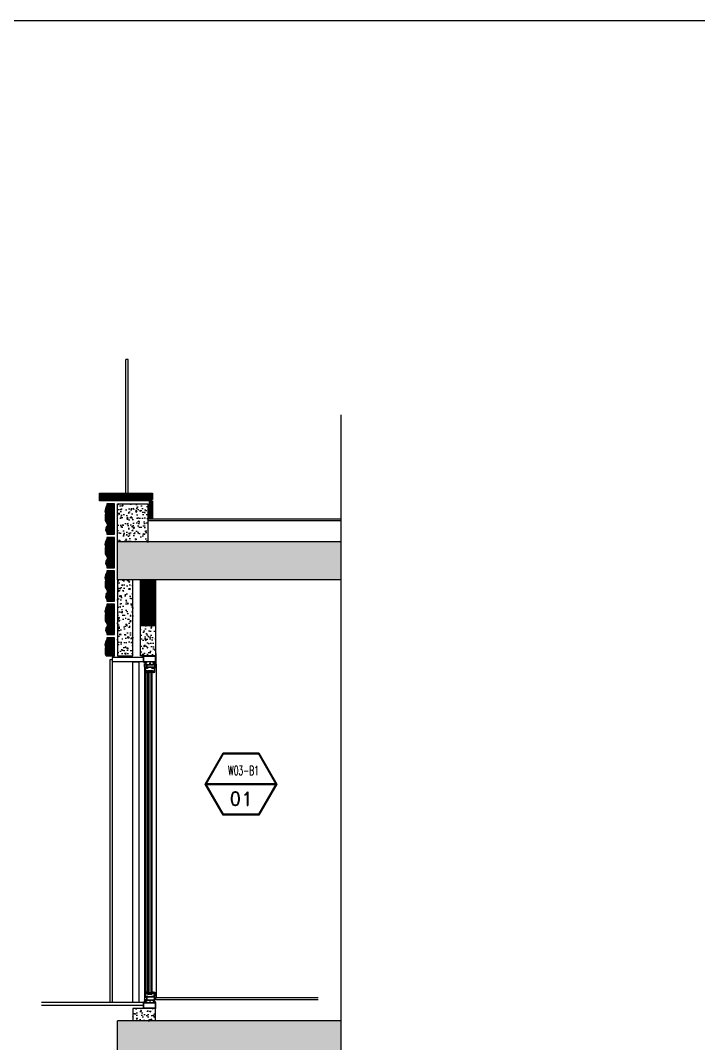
# Model space of a CAD drawing. Header units: centimetres. Extents: x 96271 to 179142, y 9855 to 112216.
# Drawn here: x 174357 to 174804, y 20757 to 21430 of the extents above; entities that cross this region are included whole.
import ezdxf
from ezdxf.enums import TextEntityAlignment as Align

# ---------------------------------------------------------------- set-up
doc = ezdxf.new("R2010")
doc.units = ezdxf.units.CM
doc.header["$LTSCALE"] = 100
doc.header["$MEASUREMENT"] = 0
doc.layers.get('0').update_dxf_attribs({"linetype": 'CONTINUOUS'})
for name, color, linetype in [('A- Wipeout', 255, 'CONTINUOUS'), ('A-AbasJour', 73, 'CONTINUOUS'), ('A-Cladding-Stone', 53, 'CONTINUOUS'), ('A-CMU', 5, 'CONTINUOUS'), ('A-Elev-Otln1', 44, 'CONTINUOUS'), ('A-Glass-Full', 140, 'CONTINUOUS'), ('A-Patt', 8, 'CONTINUOUS'), ('A-Patt-CMU', 8, 'CONTINUOUS'), ('A-Patt-Strcr', 8, 'CONTINUOUS'), ('A-Sect-Mcut-Tiling', 51, 'CONTINUOUS'), ('A-Subframe Alu', 85, 'CONTINUOUS'), ('A-Wall-Strctr', 6, 'CONTINUOUS'), ('A-WINDOW-ANOT', 131, 'CONTINUOUS'), ('windows', 4, 'CONTINUOUS')]:
    doc.layers.add(name, color=color, linetype=linetype)
doc.styles.add('ROMAND', font='romand.shx', dxfattribs={"height": 10})
pattern_1 = [(140, (152564.968, 79189.2825), (0.62752135, 7.1726018), [0.75, -8.25]), (85, (152564.968, 79189.2825), (-7.5219213, -1.3875133), [0.6, -6.6]), (190.451444, (152565.0205, 79189.88), (-6.8943999, 5.7850885), [0.6374019, -7.0114211]), (136.1842, (152562.968, 79189.2825), (1.6551928, 10.6724133), [1.125, -12.375]), (186.635635, (152563.106, 79190.172), (-9.741186, 9.3466195), [0.9561034, -10.5171376]), (81.184164, (152562.968, 79189.282), (-9.741186, 9.3466195), [0.9, -9.9]), (111, (152563.468, 79190.2825), (4.0261889, 5.9690705), [0.75, -8.25]), (56, (152563.468, 79190.2825), (-7.25150045, 2.4331533), [0.6, -6.6]), (161.451445, (152563.804, 79190.78), (-3.2253115, 8.4022238), [0.6374019, -7.0114211]), (127.5, (152564.9682, 79189.2825), (-3.32893854, 0.12159855), [0, -6.52, 0, -6.7, 0, -6.625]), (97.5, (152564.9682, 79189.2825), (-3.94411712, 2.63069537), [0, -3.82, 0, -6.37, 0, -2.525]), (57.5, (152564.9682, 79187.0525), (0.22554872, 5.33822436), [0, -2.5, 0, -7.8, 0, -10.35]), (47.5, (152564.968, 79186.0525), (-1.00104982, 5.8318617), [0, -3.25, 0, -5.18, 0, -7.35])]
pattern_2 = [(140, (152579.968, 79189.2825), (0.62752135, 7.1726018), [0.75, -8.25]), (85, (152579.968, 79189.2825), (-7.5219213, -1.3875133), [0.6, -6.6]), (190.451444, (152580.0205, 79189.88), (-6.8943999, 5.7850885), [0.6374019, -7.0114211]), (136.1842, (152577.968, 79189.2825), (1.6551928, 10.6724133), [1.125, -12.375]), (186.635635, (152578.106, 79190.172), (-9.741186, 9.3466195), [0.9561034, -10.5171376]), (81.184164, (152577.968, 79189.282), (-9.741186, 9.3466195), [0.9, -9.9]), (111, (152578.468, 79190.2825), (4.0261889, 5.9690705), [0.75, -8.25]), (56, (152578.468, 79190.2825), (-7.25150045, 2.4331533), [0.6, -6.6]), (161.451445, (152578.804, 79190.78), (-3.2253115, 8.4022238), [0.6374019, -7.0114211]), (127.5, (152579.9682, 79189.2825), (-3.32893854, 0.12159855), [0, -6.52, 0, -6.7, 0, -6.625]), (97.5, (152579.9682, 79189.2825), (-3.94411712, 2.63069537), [0, -3.82, 0, -6.37, 0, -2.525]), (57.5, (152579.9682, 79187.0525), (0.22554872, 5.33822436), [0, -2.5, 0, -7.8, 0, -10.35]), (47.5, (152579.968, 79186.0525), (-1.00104982, 5.8318617), [0, -3.25, 0, -5.18, 0, -7.35])]

# ---------------------------------------------------------------- blocks, each defined once
blk = doc.blocks.new('WINDOW-TAGS')
at = {"color": 4}
for p, q in [((231, 535), (1283, 535)), ((231, 528), (1283, 528)), ((231, 521), (1283, 521))]:
    blk.add_line(p, q, dxfattribs=at)
for points in [[(1299, 528), (1028, 997), (486, 997), (215, 528), (486, 58), (1028, 58)], [(1291, 528), (1024, 990), (490, 990), (223, 528), (490, 65), (1024, 65)], [(1283, 528), (1020, 983), (494, 983), (231, 528), (494, 72), (1020, 72)]]:
    blk.add_lwpolyline(points, close=True, dxfattribs=at)
at = {"color": 4, "style": 'ROMAND'}
for tag, p in [('LEVEL', (761, 644)), ('WINDOW-NO', (871, 199))]:
    blk.add_attdef(tag, text='', height=210, dxfattribs=at).set_placement(p, align=Align.CENTER)

msp = doc.modelspace()

# ---------------------------------------------------------------- hatches: boundary and pattern name
at = {"layer": 'A-Patt'}
h = msp.add_hatch(dxfattribs=at)
h.set_pattern_fill('ANSI31', color=256, scale=3)
h.set_pattern_definition([(45, (152929.9682, 79189.2825), (-0.265165043, 0.265165043), [])])
h.paths.add_polyline_path([(174444.325, 21118.623), (174409.325, 21118.623), (174409.325, 21113.623), (174443.325, 21113.623), (174443.325, 21114.623), (174444.325, 21114.623)])
h.paths.add_polyline_path([(174419.325, 21111.623), (174414.325, 21111.623), (174414.325, 21110.678), (174413.621, 21109.386), (174412.956, 21106.905), (174413.429, 21105.139), (174413.236, 21104.418), (174413.236, 21100.782), (174414.746, 21098.165), (174414.325, 21096.593), (174413.732, 21096.593), (174413.463, 21094.321), (174414.325, 21092.827), (174414.325, 21091.623), (174419.325, 21091.623)])
h.paths.add_polyline_path([(174419.325, 21089.623), (174414.325, 21089.623), (174414.325, 21088.678), (174413.621, 21087.386), (174412.956, 21084.905), (174413.429, 21083.139), (174413.236, 21082.418), (174413.236, 21078.782), (174414.746, 21076.165), (174414.325, 21074.593), (174413.732, 21074.593), (174413.463, 21072.321), (174414.325, 21070.827), (174414.325, 21069.623), (174419.325, 21069.623)])
h.paths.add_polyline_path([(174419.325, 21067.623), (174414.325, 21067.623), (174414.325, 21066.678), (174413.621, 21065.386), (174412.956, 21062.905), (174413.429, 21061.139), (174413.236, 21060.418), (174413.236, 21056.782), (174414.746, 21054.165), (174414.325, 21052.593), (174413.732, 21052.593), (174413.463, 21050.321), (174414.325, 21048.827), (174414.325, 21047.623), (174419.325, 21047.623)])
h.paths.add_polyline_path([(174444.325, 21113.623), (174442.325, 21113.623), (174442.325, 21101.623), (174444.325, 21101.623)])
h = msp.add_hatch(dxfattribs=at)
h.set_pattern_fill('ANSI31', color=256, scale=3)
h.set_pattern_definition([(45, (152229.9682, 79189.2825), (-0.265165043, 0.265165043), [])])
h.paths.add_polyline_path([(174419.325, 21045.623), (174414.325, 21045.623), (174414.325, 21044.678), (174413.621, 21043.386), (174412.956, 21040.905), (174413.429, 21039.139), (174413.236, 21038.418), (174413.236, 21034.782), (174414.746, 21032.165), (174414.325, 21030.593), (174413.732, 21030.593), (174413.463, 21028.321), (174414.325, 21026.827), (174414.325, 21025.623), (174419.325, 21025.623)])
h.paths.add_polyline_path([(174419.325, 21023.623), (174414.325, 21023.623), (174414.325, 21022.678), (174413.621, 21021.386), (174412.956, 21018.905), (174413.429, 21017.139), (174413.236, 21016.418), (174413.236, 21012.782), (174413.905, 21011.623), (174419.325, 21011.623)])
at = {"layer": 'A-Patt-CMU'}
h = msp.add_hatch(dxfattribs=at)
h.set_pattern_fill('ANSI31', color=256, angle=270)
h.set_pattern_definition([(315, (152229.96821, 79189.28249), (0.08838834765, 0.08838834765), [])])
h.paths.add_polyline_path([(174446.325, 21051.623), (174436.325, 21051.623), (174436.325, 21031.623), (174446.325, 21031.623)])
h.paths.add_polyline_path([(174446.325, 21061.623), (174436.325, 21061.623), (174436.325, 21051.623), (174446.325, 21051.623)])
at = {"layer": 'A-Patt-Strcr'}
h = msp.add_hatch(dxfattribs=at)
h.set_pattern_fill('AR-CONC', color=256, angle=90)
h.set_pattern_definition(pattern_2)
h.paths.add_polyline_path([(174441.325, 21111.623), (174421.325, 21111.623), (174421.325, 21086.623), (174441.325, 21086.623)])
h = msp.add_hatch(dxfattribs=at)
h.set_pattern_fill('AR-CONC', color=256, angle=90)
h.set_pattern_definition(pattern_2)
h.paths.add_polyline_path([(174568.364, 20771.623), (174421.325, 20771.623), (174421.325, 20746.623), (174568.364, 20746.623)])
h.paths.add_polyline_path([(174568.364, 20396.623), (174421.325, 20396.623), (174421.325, 20371.623), (174568.364, 20371.623)])
h.paths.add_polyline_path([(174568.364, 21086.623), (174421.325, 21086.623), (174421.325, 21061.623), (174568.364, 21061.623)])
h.paths.add_polyline_path([(174446.325, 20746.623), (174421.325, 20746.623), (174421.325, 20396.623), (174446.325, 20396.623)])
h = msp.add_hatch(dxfattribs=at)
h.set_pattern_fill('AR-CONC', color=256, angle=90)
h.set_pattern_definition(pattern_1)
h.paths.add_polyline_path([(174431.325, 21061.623), (174421.325, 21061.623), (174421.325, 21011.623), (174431.325, 21011.623)])
h = msp.add_hatch(dxfattribs=at)
h.set_pattern_fill('AR-CONC', color=256, angle=90)
h.set_pattern_definition([(140, (152229.968, 79189.2825), (0.62752135, 7.1726018), [0.75, -8.25]), (85, (152229.968, 79189.2825), (-7.5219213, -1.3875133), [0.6, -6.6]), (190.451444, (152230.0205, 79189.88), (-6.8943999, 5.7850885), [0.6374019, -7.0114211]), (136.1842, (152227.968, 79189.2825), (1.6551928, 10.6724133), [1.125, -12.375]), (186.635635, (152228.106, 79190.172), (-9.741186, 9.3466195), [0.9561034, -10.5171376]), (81.184164, (152227.968, 79189.282), (-9.741186, 9.3466195), [0.9, -9.9]), (111, (152228.468, 79190.2825), (4.0261889, 5.9690705), [0.75, -8.25]), (56, (152228.468, 79190.2825), (-7.25150045, 2.4331533), [0.6, -6.6]), (161.451445, (152228.804, 79190.78), (-3.2253115, 8.4022238), [0.6374019, -7.0114211]), (127.5, (152229.9682, 79189.2825), (-3.32893854, 0.12159855), [0, -6.52, 0, -6.7, 0, -6.625]), (97.5, (152229.9682, 79189.2825), (-3.94411712, 2.63069537), [0, -3.82, 0, -6.37, 0, -2.525]), (57.5, (152229.9682, 79187.0525), (0.22554872, 5.33822436), [0, -2.5, 0, -7.8, 0, -10.35]), (47.5, (152229.968, 79186.0525), (-1.00104982, 5.8318617), [0, -3.25, 0, -5.18, 0, -7.35])])
h.paths.add_polyline_path([(174446.325, 21031.623), (174436.325, 21031.623), (174436.325, 21011.623), (174446.325, 21011.623)])
h = msp.add_hatch(dxfattribs=at)
h.set_pattern_fill('AR-CONC', color=256, angle=90)
h.set_pattern_definition(pattern_1)
h.paths.add_polyline_path([(174446.325, 20779.623), (174431.325, 20779.623), (174431.325, 20771.623), (174446.325, 20771.623)])

# ---------------------------------------------------------------- linework, layer by layer
at = {"color": 254, "ltscale": 0.1}
for p, q in [((174438.457, 21007.623), (174440.425, 21007.623)), ((174439.145, 21007.048), (174438.569, 21007.623)), ((174438.982, 21006.989), (174438.709, 21007.262)), ((174439.492, 21006.921), (174438.79, 21007.623)), ((174439.655, 21006.979), (174439.011, 21007.623)), ((174439.808, 21007.048), (174439.232, 21007.623)), ((174440.029, 21007.048), (174439.453, 21007.623)), ((174440.25, 21007.048), (174439.674, 21007.623)), ((174440.425, 21007.093), (174439.895, 21007.623)), ((174440.425, 21007.314), (174440.116, 21007.623)), ((174440.425, 21006.964), (174440.425, 21007.623)), ((174446.325, 21007.623), (174444.768, 21007.623)), ((174444.768, 21007.062), (174445.329, 21007.623)), ((174444.768, 21007.283), (174445.108, 21007.623)), ((174444.768, 21007.504), (174444.887, 21007.623)), ((174444.768, 21006.992), (174444.768, 21007.623)), ((174444.975, 21007.048), (174445.55, 21007.623)), ((174445.128, 21006.979), (174445.771, 21007.623)), ((174445.29, 21006.921), (174445.992, 21007.623)), ((174445.638, 21007.048), (174446.213, 21007.623)), ((174445.8, 21006.989), (174446.074, 21007.262)), ((174438.457, 20783.623), (174440.425, 20783.623)), ((174439.145, 20784.198), (174438.569, 20783.623)), ((174438.982, 20784.257), (174438.709, 20783.984)), ((174439.492, 20784.325), (174438.79, 20783.623)), ((174439.655, 20784.267), (174439.011, 20783.623)), ((174439.808, 20784.198), (174439.232, 20783.623)), ((174440.029, 20784.198), (174439.453, 20783.623)), ((174440.25, 20784.198), (174439.674, 20783.623)), ((174440.425, 20784.153), (174439.895, 20783.623)), ((174440.425, 20783.932), (174440.116, 20783.623)), ((174440.425, 20784.281), (174440.425, 20783.623)), ((174444.768, 20784.254), (174444.768, 20783.623)), ((174444.768, 20784.184), (174445.329, 20783.623)), ((174444.768, 20783.963), (174445.108, 20783.623)), ((174444.768, 20783.742), (174444.887, 20783.623)), ((174446.325, 20783.623), (174444.768, 20783.623)), ((174444.975, 20784.198), (174445.55, 20783.623)), ((174445.128, 20784.267), (174445.771, 20783.623)), ((174445.29, 20784.325), (174445.992, 20783.623)), ((174445.638, 20784.198), (174446.213, 20783.623)), ((174445.8, 20784.257), (174446.074, 20783.984))]:
    msp.add_line(p, q, dxfattribs=at)
at = {"color": 254, "linetype": 'Continuous'}
for p, q in [((174438.982, 21006.798), (174438.982, 21006.992)), ((174438.982, 21006.123), (174438.982, 20783.623)), ((174438.982, 21004.435), (174438.982, 21006.099)), ((174439.038, 21007.048), (174439.26, 21007.048)), ((174439.071, 21006.742), (174439.038, 21006.742)), ((174439.038, 21006.154), (174439.071, 21006.154)), ((174439.271, 21006.87), (174439.093, 21006.87)), ((174439.093, 21006.87), (174439.093, 21006.765)), ((174439.093, 21006.132), (174439.093, 21005.971)), ((174439.093, 21005.971), (174439.271, 21005.971)), ((174439.149, 21004.526), (174439.149, 21005.749)), ((174439.204, 21005.804), (174439.382, 21005.804)), ((174439.271, 21006.811), (174439.271, 21006.87)), ((174439.271, 21005.971), (174439.271, 21006.086)), ((174439.521, 21006.747), (174439.289, 21006.789)), ((174439.289, 21006.108), (174439.521, 21006.15)), ((174439.417, 21006.935), (174439.583, 21006.904)), ((174439.437, 21005.86), (174439.437, 21005.919)), ((174439.483, 21005.974), (174439.619, 21005.999)), ((174439.648, 21006.303), (174439.648, 21006.594)), ((174439.758, 21007.048), (174440.37, 21007.048)), ((174440.37, 21006.881), (174439.826, 21006.881)), ((174439.826, 21006.881), (174439.826, 21006.06)), ((174439.881, 21006.004), (174442.526, 21006.004)), ((174439.886, 21005.827), (174440.436, 21005.827)), ((174440.425, 21006.992), (174440.425, 21006.937)), ((174440.492, 21005.771), (174440.492, 21004.217)), ((174440.67, 21004.217), (174440.67, 21005.804)), ((174440.67, 21005.804), (174440.925, 21005.804)), ((174440.947, 21005.827), (174444.897, 21005.827)), ((174442.581, 21006.06), (174442.581, 21006.992)), ((174442.637, 21007.048), (174442.892, 21007.048)), ((174442.925, 21006.881), (174442.759, 21006.881)), ((174442.759, 21006.881), (174442.759, 21006.06)), ((174442.814, 21006.004), (174443.293, 21006.004)), ((174442.948, 21006.992), (174442.948, 21006.903)), ((174443.293, 21006.004), (174443.326, 21005.971)), ((174443.326, 21005.971), (174443.359, 21006.004)), ((174443.359, 21006.004), (174443.48, 21006.004)), ((174443.48, 21006.004), (174443.514, 21005.971)), ((174443.514, 21005.971), (174443.547, 21006.004)), ((174443.547, 21006.004), (174444.901, 21006.004)), ((174444.768, 21006.903), (174444.768, 21006.992)), ((174444.957, 21006.881), (174444.79, 21006.881)), ((174444.824, 21007.048), (174445.025, 21007.048)), ((174444.957, 21006.06), (174444.957, 21006.881)), ((174445.134, 21006.594), (174445.134, 21006.303)), ((174445.164, 21005.999), (174445.278, 21005.978)), ((174445.2, 21006.904), (174445.353, 21006.933)), ((174445.494, 21006.789), (174445.262, 21006.747)), ((174445.262, 21006.15), (174445.494, 21006.108)), ((174445.323, 21005.923), (174445.323, 21005.86)), ((174445.379, 21005.804), (174445.601, 21005.804)), ((174445.512, 21007.048), (174445.745, 21007.048)), ((174445.689, 21006.87), (174445.512, 21006.87)), ((174445.512, 21006.87), (174445.512, 21006.811)), ((174445.512, 21006.086), (174445.512, 21005.971)), ((174445.512, 21005.971), (174445.689, 21005.971)), ((174445.601, 21005.804), (174445.601, 21005.549)), ((174445.689, 21006.765), (174445.689, 21006.87)), ((174445.689, 21005.971), (174445.689, 21006.132)), ((174445.745, 21006.742), (174445.712, 21006.742)), ((174445.712, 21006.154), (174445.745, 21006.154)), ((174445.8, 21006.992), (174445.8, 21006.798)), ((174445.8, 21006.099), (174445.8, 21003.484)), ((174446.825, 21006.123), (174446.825, 20786.623)), ((174440.392, 21004.117), (174439.211, 21004.117)), ((174440.403, 21003.94), (174439.242, 21003.94)), ((174440.403, 21003.485), (174440.403, 21003.94)), ((174440.602, 21003.429), (174440.459, 21003.429)), ((174441.163, 21003.94), (174440.536, 21003.94)), ((174440.536, 21003.94), (174440.536, 21003.829)), ((174440.536, 21003.829), (174440.546, 21003.818)), ((174440.553, 21003.803), (174440.553, 21003.54)), ((174440.553, 21003.54), (174440.647, 21003.54)), ((174440.666, 21003.505), (174440.621, 21003.439)), ((174445.323, 21004.117), (174440.77, 21004.117)), ((174441.096, 21003.439), (174441.051, 21003.505)), ((174441.069, 21003.54), (174441.163, 21003.54)), ((174441.258, 21003.429), (174441.114, 21003.429)), ((174441.163, 21003.54), (174441.163, 21003.94)), ((174443.293, 21003.94), (174441.297, 21003.94)), ((174441.297, 21003.94), (174441.297, 21003.829)), ((174441.297, 21003.829), (174441.307, 21003.818)), ((174441.313, 21003.803), (174441.313, 21003.485)), ((174443.326, 21003.973), (174443.293, 21003.94)), ((174443.359, 21003.94), (174443.326, 21003.973)), ((174443.769, 21003.94), (174443.359, 21003.94)), ((174443.769, 21003.484), (174443.769, 21003.94)), ((174444.022, 21003.429), (174443.825, 21003.429)), ((174445.612, 21003.94), (174443.947, 21003.94)), ((174443.947, 21003.94), (174443.947, 21003.595)), ((174443.947, 21003.595), (174444.08, 21003.595)), ((174444.099, 21003.562), (174444.022, 21003.429)), ((174444.035, 21003.713), (174444.035, 21003.619)), ((174444.063, 21003.597), (174444.282, 21003.656)), ((174444.27, 21003.819), (174444.077, 21003.767)), ((174444.27, 21003.819), (174444.077, 21003.767)), ((174444.282, 21003.656), (174444.862, 21003.264)), ((174444.927, 21003.421), (174444.36, 21003.803)), ((174444.724, 21001.769), (174444.724, 21001.647)), ((174444.724, 21001.036), (174444.724, 21000.95)), ((174444.724, 21000.95), (174444.724, 21000.914)), ((174444.731, 21001.619), (174445.058, 21001.053)), ((174444.801, 21001.824), (174444.778, 21001.824)), ((174444.779, 21000.859), (174445.745, 21000.859)), ((174444.866, 21000.997), (174444.827, 21001.064)), ((174444.857, 21001.668), (174444.857, 21001.769)), ((174445.218, 21001.042), (174444.857, 21001.668)), ((174445.01, 21000.97), (174444.914, 21000.97)), ((174444.924, 21003.245), (174445.368, 21003.245)), ((174445.247, 21003.412), (174444.958, 21003.412)), ((174445.441, 21003.605), (174445.247, 21003.412)), ((174445.59, 21001.014), (174445.266, 21001.014)), ((174445.601, 21004.139), (174445.345, 21004.139)), ((174445.536, 21003.429), (174445.459, 21003.562)), ((174445.479, 21003.595), (174445.612, 21003.595)), ((174445.479, 21003.412), (174445.479, 21003.589)), ((174445.745, 21003.429), (174445.536, 21003.429)), ((174445.601, 21004.395), (174445.601, 21004.139)), ((174445.612, 21003.595), (174445.612, 21003.94)), ((174445.623, 21005.527), (174445.634, 21005.527)), ((174445.634, 21004.417), (174445.623, 21004.417)), ((174445.634, 21005.527), (174445.634, 21004.417)), ((174445.645, 21002.968), (174445.645, 21001.07)), ((174445.778, 21003.412), (174445.767, 21003.412)), ((174445.8, 21000.914), (174445.8, 21003.39)), ((174444.724, 20790.296), (174444.724, 20790.332)), ((174444.724, 20790.21), (174444.724, 20790.296)), ((174444.779, 20790.387), (174445.745, 20790.387)), ((174444.866, 20790.249), (174444.827, 20790.182)), ((174445.01, 20790.276), (174444.914, 20790.276)), ((174445.8, 20790.332), (174445.8, 20787.856)), ((174438.982, 20786.811), (174438.982, 20785.147)), ((174438.982, 20784.448), (174438.982, 20784.254)), ((174439.038, 20785.092), (174439.071, 20785.092)), ((174439.071, 20784.503), (174439.038, 20784.503)), ((174439.038, 20784.198), (174439.26, 20784.198)), ((174439.093, 20785.114), (174439.093, 20785.275)), ((174439.093, 20785.275), (174439.271, 20785.275)), ((174439.093, 20784.376), (174439.093, 20784.481)), ((174439.271, 20784.376), (174439.093, 20784.376)), ((174439.149, 20786.72), (174439.149, 20785.497)), ((174439.204, 20785.441), (174439.382, 20785.441)), ((174440.392, 20787.129), (174439.211, 20787.129)), ((174440.403, 20787.306), (174439.242, 20787.306)), ((174439.271, 20785.275), (174439.271, 20785.16)), ((174439.271, 20784.435), (174439.271, 20784.376)), ((174439.289, 20785.138), (174439.521, 20785.096)), ((174439.521, 20784.499), (174439.289, 20784.457)), ((174439.417, 20784.311), (174439.583, 20784.341)), ((174439.437, 20785.386), (174439.437, 20785.327)), ((174439.483, 20785.272), (174439.619, 20785.247)), ((174439.648, 20784.943), (174439.648, 20784.652)), ((174439.758, 20784.198), (174440.37, 20784.198)), ((174439.826, 20784.365), (174439.826, 20785.186)), ((174440.37, 20784.365), (174439.826, 20784.365)), ((174439.881, 20785.242), (174442.526, 20785.242)), ((174439.886, 20785.419), (174440.436, 20785.419)), ((174440.403, 20787.761), (174440.403, 20787.306)), ((174440.425, 20784.254), (174440.425, 20784.309)), ((174440.602, 20787.817), (174440.459, 20787.817)), ((174440.492, 20785.475), (174440.492, 20787.029)), ((174440.536, 20787.417), (174440.546, 20787.428)), ((174440.536, 20787.306), (174440.536, 20787.417)), ((174441.163, 20787.306), (174440.536, 20787.306)), ((174440.553, 20787.443), (174440.553, 20787.706)), ((174440.553, 20787.706), (174440.647, 20787.706)), ((174440.666, 20787.74), (174440.621, 20787.807)), ((174440.67, 20787.029), (174440.67, 20785.441)), ((174440.67, 20785.441), (174440.925, 20785.441)), ((174445.323, 20787.129), (174440.77, 20787.129)), ((174440.947, 20785.419), (174444.897, 20785.419)), ((174441.096, 20787.807), (174441.051, 20787.74)), ((174441.069, 20787.706), (174441.163, 20787.706)), ((174441.258, 20787.817), (174441.114, 20787.817)), ((174441.163, 20787.706), (174441.163, 20787.306)), ((174441.297, 20787.417), (174441.307, 20787.428)), ((174441.297, 20787.306), (174441.297, 20787.417)), ((174443.293, 20787.306), (174441.297, 20787.306)), ((174441.313, 20787.443), (174441.313, 20787.761)), ((174442.581, 20785.186), (174442.581, 20784.254)), ((174442.637, 20784.198), (174442.892, 20784.198)), ((174442.759, 20784.365), (174442.759, 20785.186)), ((174442.925, 20784.365), (174442.759, 20784.365)), ((174442.814, 20785.242), (174443.293, 20785.242)), ((174442.948, 20784.254), (174442.948, 20784.343)), ((174443.326, 20787.273), (174443.293, 20787.306)), ((174443.293, 20785.242), (174443.326, 20785.275)), ((174443.359, 20787.306), (174443.326, 20787.273)), ((174443.326, 20785.275), (174443.359, 20785.242)), ((174443.769, 20787.306), (174443.359, 20787.306)), ((174443.359, 20785.242), (174443.48, 20785.242)), ((174443.48, 20785.242), (174443.514, 20785.275)), ((174443.514, 20785.275), (174443.547, 20785.242)), ((174443.547, 20785.242), (174444.901, 20785.242)), ((174443.769, 20787.762), (174443.769, 20787.306)), ((174444.022, 20787.817), (174443.825, 20787.817)), ((174443.947, 20787.306), (174443.947, 20787.651)), ((174443.947, 20787.651), (174444.08, 20787.651)), ((174445.612, 20787.306), (174443.947, 20787.306)), ((174444.099, 20787.684), (174444.022, 20787.817)), ((174444.035, 20787.533), (174444.035, 20787.627)), ((174444.063, 20787.649), (174444.282, 20787.59)), ((174444.27, 20787.427), (174444.077, 20787.479)), ((174444.27, 20787.427), (174444.077, 20787.479)), ((174444.282, 20787.59), (174444.862, 20787.982)), ((174444.927, 20787.825), (174444.36, 20787.442)), ((174444.724, 20789.477), (174444.724, 20789.599)), ((174444.731, 20789.627), (174445.058, 20790.193)), ((174444.768, 20784.343), (174444.768, 20784.254)), ((174444.801, 20789.422), (174444.778, 20789.422)), ((174444.957, 20784.365), (174444.79, 20784.365)), ((174444.824, 20784.198), (174445.025, 20784.198)), ((174445.218, 20790.204), (174444.857, 20789.578)), ((174444.857, 20789.578), (174444.857, 20789.477)), ((174444.924, 20788.001), (174445.368, 20788.001)), ((174444.957, 20785.186), (174444.957, 20784.365)), ((174445.247, 20787.834), (174444.958, 20787.834)), ((174445.134, 20784.652), (174445.134, 20784.943)), ((174445.164, 20785.247), (174445.278, 20785.268)), ((174445.2, 20784.341), (174445.353, 20784.313)), ((174445.441, 20787.641), (174445.247, 20787.834)), ((174445.262, 20785.096), (174445.494, 20785.138)), ((174445.494, 20784.457), (174445.262, 20784.499)), ((174445.59, 20790.232), (174445.266, 20790.232)), ((174445.323, 20785.323), (174445.323, 20785.386)), ((174445.601, 20787.107), (174445.345, 20787.107)), ((174445.379, 20785.441), (174445.601, 20785.441)), ((174445.536, 20787.817), (174445.459, 20787.684)), ((174445.479, 20787.834), (174445.479, 20787.657)), ((174445.479, 20787.651), (174445.612, 20787.651)), ((174445.512, 20785.16), (174445.512, 20785.275)), ((174445.512, 20785.275), (174445.689, 20785.275)), ((174445.512, 20784.376), (174445.512, 20784.435)), ((174445.689, 20784.376), (174445.512, 20784.376)), ((174445.512, 20784.198), (174445.745, 20784.198)), ((174445.745, 20787.817), (174445.536, 20787.817)), ((174445.601, 20786.851), (174445.601, 20787.107)), ((174445.601, 20785.441), (174445.601, 20785.697)), ((174445.612, 20787.651), (174445.612, 20787.306)), ((174445.634, 20786.829), (174445.623, 20786.829)), ((174445.623, 20785.719), (174445.634, 20785.719)), ((174445.634, 20785.719), (174445.634, 20786.829)), ((174445.645, 20788.278), (174445.645, 20790.176)), ((174445.689, 20785.275), (174445.689, 20785.114)), ((174445.689, 20784.481), (174445.689, 20784.376)), ((174445.712, 20785.092), (174445.745, 20785.092)), ((174445.745, 20784.503), (174445.712, 20784.503)), ((174445.778, 20787.834), (174445.767, 20787.834)), ((174445.8, 20785.147), (174445.8, 20787.762)), ((174445.8, 20784.254), (174445.8, 20784.448))]:
    msp.add_line(p, q, dxfattribs=at)
at = {"color": 254}
for p, q in [((174439.211, 21004.117), (174440.339, 21004.117)), ((174440.072, 21001.686), (174439.873, 21001.686)), ((174439.888, 21001.531), (174440.394, 21001.531)), ((174440.033, 21000.765), (174440.45, 21000.765)), ((174440.072, 21001.964), (174440.072, 21001.686)), ((174440.394, 21000.92), (174440.124, 21000.92)), ((174440.183, 21001.686), (174440.183, 21001.964)), ((174440.394, 21001.686), (174440.183, 21001.686)), ((174440.394, 21001.786), (174440.394, 21001.686)), ((174440.394, 21001.531), (174440.394, 21001.423)), ((174440.394, 21001.028), (174440.394, 21000.92)), ((174440.407, 21001.415), (174440.494, 21001.463)), ((174440.494, 21000.988), (174440.407, 21001.036)), ((174440.45, 21001.808), (174440.416, 21001.808)), ((174440.505, 21001.483), (174440.505, 21001.754)), ((174440.505, 21000.821), (174440.505, 21000.968)), ((174440.033, 20790.481), (174440.45, 20790.481)), ((174440.394, 20790.326), (174440.124, 20790.326)), ((174440.394, 20790.218), (174440.394, 20790.326)), ((174440.494, 20790.258), (174440.407, 20790.21)), ((174440.505, 20790.425), (174440.505, 20790.278)), ((174439.211, 20787.129), (174440.339, 20787.129)), ((174440.072, 20789.56), (174439.873, 20789.56)), ((174439.888, 20789.715), (174440.394, 20789.715)), ((174440.072, 20789.282), (174440.072, 20789.56)), ((174440.183, 20789.56), (174440.183, 20789.282)), ((174440.394, 20789.56), (174440.183, 20789.56)), ((174440.394, 20789.715), (174440.394, 20789.823)), ((174440.394, 20789.46), (174440.394, 20789.56)), ((174440.407, 20789.831), (174440.494, 20789.783)), ((174440.45, 20789.438), (174440.416, 20789.438)), ((174440.505, 20789.763), (174440.505, 20789.492))]:
    msp.add_line(p, q, dxfattribs=at)
at = {"color": 254, "linetype": 'ByBlock'}
for p, q in [((174440.167, 21001.38), (174440.394, 21001.51)), ((174440.167, 21001.38), (174440.167, 21001.047)), ((174440.167, 21001.047), (174440.394, 21000.925)), ((174440.244, 21001.336), (174440.244, 21001.092)), ((174440.488, 21001.336), (174440.244, 21001.336)), ((174440.244, 21001.092), (174440.488, 21001.092)), ((174440.394, 21001.51), (174440.394, 21001.399)), ((174440.505, 21001.399), (174440.394, 21001.399)), ((174440.394, 21000.925), (174440.394, 21001.036)), ((174440.394, 21001.036), (174440.505, 21001.036)), ((174440.488, 21001.092), (174440.488, 21001.336)), ((174440.505, 21001.399), (174440.505, 21001.532)), ((174440.505, 21000.833), (174440.505, 21001.036)), ((174440.505, 21000.833), (174440.555, 21000.866)), ((174440.555, 21000.866), (174440.611, 21000.955)), ((174440.561, 21001.199), (174440.561, 21001.532)), ((174440.561, 21001.199), (174440.734, 21001.532)), ((174440.734, 21001.532), (174440.561, 21001.532)), ((174440.87, 21001.643), (174440.616, 21001.643)), ((174440.87, 21001.521), (174440.644, 21001.088)), ((174440.644, 21001.088), (174440.645, 21001.087)), ((174440.645, 21001.087), (174440.671, 21001.136)), ((174440.671, 21001.136), (174440.72, 21001.221)), ((174440.71, 21000.733), (174440.87, 21000.733)), ((174440.734, 21000.833), (174440.818, 21000.843)), ((174440.734, 21000.833), (174440.778, 21000.833)), ((174440.818, 21000.843), (174440.888, 21000.893)), ((174440.87, 21001.521), (174440.892, 21001.505)), ((174440.892, 21000.921), (174440.892, 21001.505)), ((174440.954, 21000.844), (174440.954, 21001.532)), ((174440.956, 21002.112), (174443.931, 21002.112)), ((174440.959, 21002.109), (174443.934, 21002.109)), ((174441.933, 21002.112), (174443.265, 21001.001)), ((174441.933, 21001.001), (174443.265, 21002.112)), ((174441.933, 21001.001), (174443.265, 21001.001)), ((174441.936, 21000.999), (174443.268, 21002.109)), ((174441.936, 21002.109), (174443.268, 21000.999)), ((174441.936, 21000.999), (174443.268, 21000.999)), ((174443.931, 21001.647), (174443.931, 21001.946)), ((174443.931, 21000.781), (174443.931, 21000.97)), ((174443.931, 21000.492), (174444.046, 21000.669)), ((174443.953, 21000.759), (174443.97, 21000.759)), ((174443.976, 21001.602), (174443.994, 21001.602)), ((174443.987, 21002.002), (174444.108, 21002.002)), ((174443.995, 21000.786), (174443.992, 21000.774)), ((174443.999, 21000.87), (174443.995, 21000.786)), ((174444.028, 21000.919), (174443.999, 21000.87)), ((174444.048, 21000.689), (174444.026, 21000.747)), ((174444.066, 21001), (174444.027, 21000.971)), ((174444.027, 21000.971), (174444.028, 21000.919)), ((174444.035, 21000.774), (174444.073, 21000.798)), ((174444.076, 21001.858), (174444.038, 21001.639)), ((174444.109, 21001.072), (174444.062, 21001.04)), ((174444.062, 21001.04), (174444.066, 21001)), ((174444.076, 21001.858), (174444.224, 21001.358)), ((174444.086, 21000.801), (174444.136, 21000.799)), ((174444.149, 21001.124), (174444.109, 21001.109)), ((174444.109, 21001.109), (174444.109, 21001.072)), ((174444.146, 21000.772), (174444.135, 21000.772)), ((174444.144, 21001.192), (174444.169, 21001.205)), ((174444.144, 21001.192), (174444.153, 21001.17)), ((174444.15, 21001.158), (174444.149, 21001.124)), ((174444.153, 21001.17), (174444.15, 21001.158)), ((174444.169, 21000.794), (174444.169, 21001.205)), ((174444.269, 21000.923), (174444.269, 21001.205)), ((174444.377, 21001.314), (174444.382, 21001.314)), ((174444.377, 21000.814), (174444.382, 21000.814)), ((174444.779, 21001.447), (174444.479, 21001.669)), ((174444.491, 21000.923), (174444.491, 21001.205)), ((174444.613, 21001.131), (174444.639, 21001.177)), ((174444.724, 21001.058), (174444.613, 21001.131)), ((174444.639, 21001.177), (174444.757, 21001.103)), ((174444.811, 21001.14), (174444.694, 21001.253)), ((174444.724, 21000.859), (174444.724, 21001.058)), ((174444.724, 21000.859), (174444.89, 21000.859)), ((174444.757, 21001.103), (174444.811, 21001.14)), ((174444.779, 21001.447), (174444.77, 21001.358)), ((174440.167, 20790.199), (174440.394, 20790.321)), ((174440.394, 20790.321), (174440.394, 20790.21)), ((174440.505, 20790.413), (174440.555, 20790.38)), ((174440.505, 20790.413), (174440.505, 20790.21)), ((174440.555, 20790.38), (174440.611, 20790.291)), ((174440.71, 20790.513), (174440.87, 20790.513)), ((174440.734, 20790.413), (174440.818, 20790.403)), ((174440.734, 20790.413), (174440.778, 20790.413)), ((174440.818, 20790.403), (174440.888, 20790.353)), ((174440.892, 20790.325), (174440.892, 20789.741)), ((174440.954, 20790.402), (174440.954, 20789.714)), ((174443.931, 20790.754), (174444.046, 20790.577)), ((174443.931, 20790.465), (174443.931, 20790.276)), ((174443.953, 20790.487), (174443.97, 20790.487)), ((174443.995, 20790.46), (174443.992, 20790.472)), ((174443.999, 20790.376), (174443.995, 20790.46)), ((174444.028, 20790.327), (174443.999, 20790.376)), ((174444.048, 20790.557), (174444.026, 20790.499)), ((174444.027, 20790.275), (174444.028, 20790.327)), ((174444.066, 20790.246), (174444.027, 20790.275)), ((174444.035, 20790.472), (174444.073, 20790.448)), ((174444.086, 20790.445), (174444.136, 20790.447)), ((174444.146, 20790.474), (174444.135, 20790.474)), ((174444.169, 20790.452), (174444.169, 20790.041)), ((174444.269, 20790.323), (174444.269, 20790.041)), ((174444.377, 20790.432), (174444.382, 20790.432)), ((174444.491, 20790.323), (174444.491, 20790.041)), ((174444.724, 20790.387), (174444.89, 20790.387)), ((174444.724, 20790.387), (174444.724, 20790.188)), ((174440.167, 20789.866), (174440.167, 20790.199)), ((174440.167, 20789.866), (174440.394, 20789.736)), ((174440.244, 20789.91), (174440.244, 20790.154)), ((174440.244, 20790.154), (174440.488, 20790.154)), ((174440.488, 20789.91), (174440.244, 20789.91)), ((174440.394, 20790.21), (174440.505, 20790.21)), ((174440.505, 20789.847), (174440.394, 20789.847)), ((174440.394, 20789.736), (174440.394, 20789.847)), ((174440.488, 20790.154), (174440.488, 20789.91)), ((174440.505, 20789.847), (174440.505, 20789.714)), ((174440.561, 20790.047), (174440.561, 20789.714)), ((174440.561, 20790.047), (174440.734, 20789.714)), ((174440.734, 20789.714), (174440.561, 20789.714)), ((174440.87, 20789.603), (174440.616, 20789.603)), ((174440.644, 20790.158), (174440.645, 20790.159)), ((174440.87, 20789.725), (174440.644, 20790.158)), ((174440.645, 20790.159), (174440.671, 20790.11)), ((174440.671, 20790.11), (174440.72, 20790.025)), ((174440.87, 20789.725), (174440.892, 20789.741)), ((174440.956, 20789.134), (174443.931, 20789.134)), ((174441.933, 20789.134), (174443.265, 20790.244)), ((174441.933, 20790.244), (174443.265, 20789.134)), ((174441.933, 20790.244), (174443.265, 20790.244)), ((174443.931, 20789.599), (174443.931, 20789.299)), ((174443.976, 20789.644), (174443.994, 20789.644)), ((174443.987, 20789.244), (174444.108, 20789.244)), ((174444.076, 20789.388), (174444.038, 20789.607)), ((174444.062, 20790.206), (174444.066, 20790.246)), ((174444.109, 20790.174), (174444.062, 20790.206)), ((174444.076, 20789.388), (174444.224, 20789.888)), ((174444.109, 20790.137), (174444.109, 20790.174)), ((174444.149, 20790.122), (174444.109, 20790.137)), ((174444.144, 20790.054), (174444.153, 20790.076)), ((174444.144, 20790.054), (174444.169, 20790.041)), ((174444.15, 20790.088), (174444.149, 20790.122)), ((174444.153, 20790.076), (174444.15, 20790.088)), ((174444.377, 20789.932), (174444.382, 20789.932)), ((174444.779, 20789.799), (174444.479, 20789.577)), ((174444.724, 20790.188), (174444.613, 20790.115)), ((174444.613, 20790.115), (174444.639, 20790.069)), ((174444.639, 20790.069), (174444.757, 20790.143)), ((174444.811, 20790.106), (174444.694, 20789.993)), ((174444.757, 20790.143), (174444.811, 20790.106)), ((174444.779, 20789.799), (174444.77, 20789.888))]:
    msp.add_line(p, q, dxfattribs=at)
at = {"color": 254, "linetype": 'Continuous'}
msp.add_lwpolyline([(174445.8, 21006.123), (174446.825, 21006.123), (174446.825, 21013.123), (174446.325, 21013.123)], dxfattribs=at)
at = {"color": 254, "ltscale": 0.1}
for centre, start, end in [((174433.252, 21003.72), 28.264179, 36.861419), ((174451.53, 21003.72), 143.138581, 151.735821), ((174433.252, 20787.526), 323.138581, 331.735821), ((174451.53, 20787.526), 208.264179, 216.861419)]:
    msp.add_arc(centre, 6.506, start, end, dxfattribs=at)
at = {"color": 254, "linetype": 'Continuous'}
for centre, radius, start, end in [((174439.038, 21006.992), 0.0555, 89.999957, 180.000043), ((174439.038, 21006.798), 0.0555, 180.002421, 270.002506), ((174439.038, 21006.099), 0.0555, 90.002879, 180.002965), ((174439.071, 21006.765), 0.0222, 269.992653, 359.992738), ((174439.071, 21006.132), 0.0222, 359.993797, 89.993883), ((174439.204, 21005.749), 0.0555, 90.002879, 180.002965), ((174439.26, 21006.881), 0.167, 18.774982, 90.000146), ((174439.293, 21006.811), 0.0222, 179.997226, 259.595413), ((174439.293, 21006.086), 0.0222, 100.411026, 180.008605), ((174439.382, 21005.86), 0.0555, 270.002879, 0.002965), ((174439.493, 21005.919), 0.0555, 100.406612, 180.000746), ((174439.493, 21006.594), 0.155, 0.00036, 79.601181), ((174439.493, 21006.303), 0.155, 280.403116, 0.001304), ((174439.593, 21006.959), 0.0555, 259.599848, 352.293813), ((174439.629, 21005.944), 0.0555, 22.114162, 100.401262), ((174439.758, 21006.937), 0.111, 90.000058, 172.293752), ((174439.886, 21006.049), 0.222, 202.113668, 269.999489), ((174439.881, 21006.06), 0.0555, 179.997493, 269.997579), ((174440.37, 21006.992), 0.0555, 359.997493, 89.997579), ((174440.37, 21006.937), 0.0555, 269.997035, 359.997121), ((174440.436, 21005.771), 0.0555, 359.997493, 89.997579), ((174440.925, 21005.827), 0.0222, 270.007263, 0.007349), ((174442.526, 21006.06), 0.0555, 270.002879, 0.002965), ((174442.637, 21006.992), 0.0555, 90.002879, 180.002965), ((174442.814, 21006.06), 0.0555, 179.997493, 269.997579), ((174442.892, 21006.992), 0.0555, 359.994629, 89.994714), ((174442.925, 21006.903), 0.0222, 269.992653, 359.992738), ((174444.824, 21006.992), 0.0555, 90.000014, 180.0001), ((174444.79, 21006.903), 0.0222, 180.006116, 270.006201), ((174444.897, 21006.049), 0.222, 269.99996, 337.883475), ((174444.901, 21006.06), 0.0555, 270.002879, 0.002965), ((174445.025, 21006.937), 0.111, 7.706451, 89.999944), ((174445.154, 21005.944), 0.0555, 79.605452, 157.890518), ((174445.29, 21006.594), 0.155, 100.397014, 179.997836), ((174445.29, 21006.303), 0.155, 179.99814, 259.596327), ((174445.19, 21006.959), 0.0555, 187.706439, 280.399435), ((174445.268, 21005.923), 0.0555, 359.995481, 79.594276), ((174445.379, 21005.86), 0.0555, 179.997493, 269.997579), ((174445.512, 21006.881), 0.167, 90.001344, 162.011565), ((174445.49, 21006.811), 0.0222, 280.393654, 359.99022), ((174445.49, 21006.086), 0.0222, 359.996564, 79.594346), ((174445.712, 21006.765), 0.0222, 180.006116, 270.006201), ((174445.712, 21006.132), 0.0222, 90.007263, 180.007349), ((174445.745, 21006.992), 0.0555, 359.997493, 89.997579), ((174445.745, 21006.798), 0.0555, 269.997035, 359.997121), ((174445.745, 21006.099), 0.0555, 359.997493, 89.997579), ((174440.392, 21004.217), 0.1, 270.000021, 0.002071), ((174440.459, 21003.485), 0.0555, 180.002421, 270.002506), ((174440.531, 21003.803), 0.0222, 359.976375, 44.976294), ((174440.602, 21003.451), 0.0222, 269.993454, 325.889225), ((174440.647, 21003.518), 0.0222, 325.904487, 89.998153), ((174440.77, 21004.217, 0), 0.1, 180, 270.000006), ((174441.069, 21003.518), 0.0222, 90.010109, 214.105289), ((174441.114, 21003.451), 0.0222, 214.099679, 269.996313), ((174441.258, 21003.485), 0.0555, 269.997035, 359.997121), ((174441.291, 21003.803), 0.0222, 359.976375, 44.976294), ((174443.825, 21003.484), 0.0555, 179.997035, 269.997121), ((174444.091, 21003.713), 0.0558, 105.222497, 179.778883), ((174444.058, 21003.619), 0.0222, 180.00001, 285.0003), ((174444.08, 21003.573), 0.0222, 330.387826, 89.997728), ((174444.298, 21003.711), 0.111, 55.995681, 104.995837), ((174444.779, 21001.769), 0.0555, 90.809258, 179.998882), ((174444.779, 21001.647), 0.0555, 179.989793, 209.98878), ((174444.779, 21001.036), 0.0555, 29.998863, 180.001606), ((174444.779, 21000.914), 0.0555, 179.999957, 270.000043), ((174444.801, 21001.769), 0.0555, 0.000301, 90.000387), ((174444.924, 21003.356), 0.111, 235.999522, 269.99997), ((174444.914, 21001.025), 0.0555, 210.000939, 270.001753), ((174444.958, 21003.467), 0.0555, 235.999642, 269.999866), ((174445.01, 21001.025), 0.0555, 269.997255, 29.995661), ((174445.266, 21001.07), 0.0555, 210.00366, 269.999984), ((174445.345, 21004.117), 0.0222, 89.999957, 180.000043), ((174445.368, 21002.968), 0.278, 359.999957, 90.000043), ((174445.456, 21003.589), 0.0222, 359.989955, 134.990012), ((174445.479, 21003.573), 0.0222, 90.007101, 209.617003), ((174445.623, 21003.624), 0.257, 235.793605, 304.204456), ((174445.59, 21001.07), 0.0555, 269.999957, 0.000043), ((174445.623, 21005.549), 0.0222, 179.993797, 269.993883), ((174445.623, 21004.395), 0.0222, 89.992653, 179.992738), ((174445.745, 21003.484), 0.0555, 270.008186, 359.98597), ((174445.745, 21000.914), 0.0555, 269.999556, 359.999642), ((174445.778, 21003.39), 0.0222, 359.999957, 90.000043), ((174444.779, 20790.332), 0.0555, 89.999957, 180.000043), ((174444.914, 20790.221), 0.0555, 89.998247, 149.999061), ((174445.01, 20790.221), 0.0555, 330.004339, 90.002745), ((174445.745, 20790.332), 0.0555, 0.000358, 90.000444), ((174439.038, 20785.147), 0.0555, 179.997035, 269.997121), ((174439.038, 20784.448), 0.0555, 89.997494, 179.997579), ((174439.038, 20784.254), 0.0555, 179.999957, 270.000043), ((174439.071, 20785.114), 0.0222, 270.006117, 0.006203), ((174439.071, 20784.481), 0.0222, 0.007262, 90.007347), ((174439.204, 20785.497), 0.0555, 179.997035, 269.997121), ((174439.26, 20784.365), 0.167, 269.999854, 341.225018), ((174439.293, 20785.16), 0.0222, 179.991395, 259.588974), ((174439.293, 20784.435), 0.0222, 100.404587, 180.002774), ((174439.382, 20785.386), 0.0555, 359.997035, 89.997121), ((174439.493, 20785.327), 0.0555, 179.999254, 259.593388), ((174439.493, 20784.943), 0.155, 359.998696, 79.596884), ((174439.493, 20784.652), 0.155, 280.398819, 359.99964), ((174439.593, 20784.287), 0.0555, 7.706187, 100.400152), ((174439.629, 20785.302), 0.0555, 259.598738, 337.885838), ((174439.758, 20784.309), 0.111, 187.706248, 269.999942), ((174439.886, 20785.197), 0.222, 90.000511, 157.886332), ((174439.881, 20785.186), 0.0555, 90.002421, 180.002507), ((174440.37, 20784.309), 0.0555, 0.002879, 90.002965), ((174440.37, 20784.254), 0.0555, 270.002421, 0.002507), ((174440.392, 20787.029), 0.1, 359.997929, 89.999979), ((174440.459, 20787.761), 0.0555, 89.997494, 179.997579), ((174440.436, 20785.475), 0.0555, 270.002421, 0.002507), ((174440.531, 20787.443), 0.0222, 315.023706, 0.023625), ((174440.602, 20787.795), 0.0222, 34.110775, 90.006546), ((174440.647, 20787.728), 0.0222, 270.001847, 34.095513), ((174440.77, 20787.029, 0), 0.1, 89.999994, 180), ((174440.925, 20785.419), 0.0222, 359.992651, 89.992737), ((174441.069, 20787.728), 0.0222, 145.894711, 269.989891), ((174441.114, 20787.795), 0.0222, 90.003687, 145.900321), ((174441.258, 20787.761), 0.0555, 0.002879, 90.002965), ((174441.291, 20787.443), 0.0222, 315.023706, 0.023625), ((174442.526, 20785.186), 0.0555, 359.997035, 89.997121), ((174442.637, 20784.254), 0.0555, 179.997035, 269.997121), ((174442.814, 20785.186), 0.0555, 90.002421, 180.002507), ((174442.892, 20784.254), 0.0555, 270.005286, 0.005371), ((174442.925, 20784.343), 0.0222, 0.007262, 90.007347), ((174443.825, 20787.762), 0.0555, 90.002879, 180.002965), ((174444.058, 20787.627), 0.0222, 74.9997, 179.99999), ((174444.091, 20787.533), 0.0558, 180.221117, 254.777503), ((174444.08, 20787.673), 0.0222, 270.002272, 29.612174), ((174444.298, 20787.535), 0.111, 255.004163, 304.004319), ((174444.779, 20790.21), 0.0555, 179.998394, 330.001137), ((174444.779, 20789.599), 0.0555, 150.01122, 180.010207), ((174444.779, 20789.477), 0.0555, 180.001118, 269.190742), ((174444.79, 20784.343), 0.0222, 89.993799, 179.993884), ((174444.824, 20784.254), 0.0555, 179.9999, 269.999986), ((174444.801, 20789.477), 0.0555, 269.999613, 359.999699), ((174444.924, 20787.89), 0.111, 90.00003, 124.000478), ((174444.897, 20785.197), 0.222, 22.116525, 90.00004), ((174444.901, 20785.186), 0.0555, 359.997035, 89.997121), ((174444.958, 20787.779), 0.0555, 90.000134, 124.000358), ((174445.025, 20784.309), 0.111, 270.000056, 352.293549), ((174445.154, 20785.302), 0.0555, 202.109482, 280.394548), ((174445.29, 20784.943), 0.155, 100.403673, 180.00186), ((174445.29, 20784.652), 0.155, 180.002164, 259.602986), ((174445.19, 20784.287), 0.0555, 79.600565, 172.293561), ((174445.266, 20790.176), 0.0555, 90.000016, 149.99634), ((174445.268, 20785.323), 0.0555, 280.405724, 0.004519), ((174445.345, 20787.129), 0.0222, 179.999957, 270.000043), ((174445.379, 20785.386), 0.0555, 90.002421, 180.002507), ((174445.512, 20784.365), 0.167, 197.988435, 269.998656), ((174445.368, 20788.278), 0.278, 269.999957, 0.000043), ((174445.456, 20787.657), 0.0222, 225.009988, 0.010045), ((174445.479, 20787.673), 0.0222, 150.382997, 269.992899), ((174445.623, 20787.622), 0.257, 55.795544, 124.206395), ((174445.49, 20785.16), 0.0222, 280.405654, 0.003436), ((174445.49, 20784.435), 0.0222, 0.00978, 79.606346), ((174445.59, 20790.176), 0.0555, 359.999957, 90.000043), ((174445.623, 20786.851), 0.0222, 180.007262, 270.007347), ((174445.623, 20785.697), 0.0222, 90.006117, 180.006203), ((174445.712, 20785.114), 0.0222, 179.992651, 269.992737), ((174445.712, 20784.481), 0.0222, 89.993799, 179.993884), ((174445.745, 20787.762), 0.0555, 0.01403, 89.991814), ((174445.745, 20785.147), 0.0555, 270.002421, 0.002507), ((174445.745, 20784.448), 0.0555, 0.002879, 90.002965), ((174445.745, 20784.254), 0.0555, 270.002421, 0.002507), ((174445.778, 20787.856), 0.0222, 269.999957, 0.000043)]:
    msp.add_arc(centre, radius, start, end, dxfattribs=at)
at = {"color": 254}
for centre, radius, start, end in [((174453.817, 21006.559), 14.986, 188.149009, 202.605681), ((174453.817, 21006.559), 14.808, 187.891083, 199.060181), ((174439.873, 21001.742), 0.0555, 199.0603, 270.000108), ((174453.817, 21006.559), 14.808, 199.85124, 202.38384), ((174440.033, 21000.82), 0.0555, 202.605748, 270.000025), ((174440.128, 21001.964), 0.0555, 360, 180), ((174440.416, 21001.786), 0.0222, 89.999957, 180.000043), ((174440.403, 21001.423), 0.00888, 178.718592, 299.059964), ((174440.403, 21001.028), 0.00888, 60.939883, 178.718795), ((174440.45, 21001.753), 0.0555, 0.887616, 89.99993), ((174440.45, 21000.82), 0.0555, 270.000666, 0.810212), ((174440.483, 21001.483), 0.0222, 299.051045, 359.999994), ((174440.483, 21000.968), 0.0222, 0.000212, 60.9338), ((174453.817, 20784.687), 14.986, 157.394319, 171.850991), ((174453.817, 20784.687), 14.808, 157.61616, 160.14876), ((174440.033, 20790.426), 0.0555, 89.999975, 157.394252), ((174440.45, 20790.426), 0.0555, 359.189788, 89.999334), ((174440.483, 20790.278), 0.0222, 299.0662, 359.999788), ((174453.817, 20784.687), 14.808, 160.939819, 172.108917), ((174439.873, 20789.504), 0.0555, 89.999892, 160.9397), ((174440.128, 20789.282), 0.0555, 180, 0), ((174440.403, 20790.218), 0.00888, 181.281205, 299.060117), ((174440.403, 20789.823), 0.00888, 60.940036, 181.281408), ((174440.416, 20789.46), 0.0222, 179.999957, 270.000043), ((174440.45, 20789.493), 0.0555, 270.00007, 359.112384), ((174440.483, 20789.763), 0.0222, 0.000006, 60.948955)]:
    msp.add_arc(centre, radius, start, end, dxfattribs=at)
at = {"color": 254, "linetype": 'ByBlock'}
for centre, radius, start, end in [((174440.616, 21001.532), 0.111, 90, 180), ((174440.715, 21000.895), 0.162, 190.329019, 268.79325), ((174440.702, 21001.016), 0.11, 213.74961, 73.343382), ((174440.616, 21001.089), 0.122, 281.815282, 15.083301), ((174440.731, 21001.048), 0.173, 20.888968, 93.883763), ((174440.781, 21000.946), 0.114, 268.29873, 347.282588), ((174440.866, 21001.552), 0.0905, 346.836382, 87.137736), ((174440.866, 21000.823), 0.0905, 272.862264, 13.163618), ((174443.987, 21001.946), 0.0555, 90, 180), ((174443.976, 21001.647), 0.0444, 180, 270), ((174444.573, 21000.79), 0.666, 121.574475, 164.398386), ((174443.953, 21000.781), 0.0222, 180, 270), ((174443.97, 21000.781), 0.0222, 270, 341.980575), ((174443.994, 21001.647), 0.0444, 270, 350.134193), ((174444.047, 21000.755), 0.0222, 122.372714, 201.176511), ((174444.028, 21000.681), 0.0222, 326.976132, 21.176511), ((174444.085, 21000.779), 0.0222, 87.204762, 122.372714), ((174444.108, 21001.946), 0.0555, 14.166524, 90), ((174444.155, 21000.764), 0.0215, 90.117085, 157.513278), ((174444.135, 21000.776), 0.0222, 23.771428, 87.204762), ((174444.146, 21000.794), 0.0222, 270, 360), ((174445.321, 20992.578), 8.088, 93.843686, 98.303922), ((174445.219, 21002.797), 1.349, 218.337003, 236.733905), ((174444.377, 21001.205), 0.109, 90, 180), ((174444.377, 21000.923), 0.109, 180, 270), ((174444.382, 21001.205), 0.109, 360, 90), ((174444.382, 21000.923), 0.109, 270, 360), ((174444.747, 21001.294), 0.0678, 69.941544, 218.064573), ((174444.667, 21000.841), 0.224, 300.036245, 4.446674), ((174440.715, 20790.351), 0.162, 91.20675, 169.670981), ((174440.702, 20790.23), 0.11, 286.656618, 146.25039), ((174440.616, 20790.157), 0.122, 344.916699, 78.184718), ((174440.781, 20790.3), 0.114, 12.717412, 91.70127), ((174440.866, 20790.423), 0.0905, 346.836382, 87.137736), ((174443.953, 20790.465), 0.0222, 90, 180), ((174444.573, 20790.456), 0.666, 195.601614, 238.425525), ((174443.97, 20790.465), 0.0222, 18.019425, 90), ((174444.047, 20790.491), 0.0222, 158.823489, 237.627286), ((174444.028, 20790.565), 0.0222, 338.823489, 33.023868), ((174444.085, 20790.467), 0.0222, 237.627286, 272.795238), ((174444.155, 20790.482), 0.0215, 202.486722, 269.882915), ((174444.135, 20790.47), 0.0222, 272.795238, 336.228572), ((174444.146, 20790.452), 0.0222, 0, 90), ((174445.321, 20798.668), 8.088, 261.696078, 266.156314), ((174444.377, 20790.323), 0.109, 90, 180), ((174444.382, 20790.323), 0.109, 0, 90), ((174444.667, 20790.405), 0.224, 355.553326, 59.963755), ((174440.616, 20789.714), 0.111, 180, 270), ((174440.731, 20790.198), 0.173, 266.116237, 339.111032), ((174440.866, 20789.693), 0.0905, 272.862264, 13.163618), ((174443.976, 20789.599), 0.0444, 90, 180), ((174443.987, 20789.299), 0.0555, 180, 270), ((174443.994, 20789.599), 0.0444, 9.865807, 90), ((174444.108, 20789.299), 0.0555, 270, 345.833476), ((174445.219, 20788.449), 1.349, 123.266095, 141.662997), ((174444.377, 20790.041), 0.109, 180, 270), ((174444.382, 20790.041), 0.109, 270, 0), ((174444.747, 20789.951), 0.0678, 141.935427, 290.058456)]:
    msp.add_arc(centre, radius, start, end, dxfattribs=at)
at = {"layer": 'A- Wipeout'}
msp.add_line((174568.364, 21170.258), (174568.364, 20280.929), dxfattribs=at)
msp.add_lwpolyline([(173018.376, 21429.664), (176589.078, 21429.664), (176589.078, 20025.692), (173018.376, 20025.692)], close=True, dxfattribs=at)
at = {"layer": 'A-AbasJour'}
msp.add_lwpolyline([(174431.325, 21007.623), (174435.325, 21007.623), (174435.325, 20783.623), (174431.325, 20783.623)], close=True, dxfattribs=at)
at = {"layer": 'A-Cladding-Stone'}
for p, q in [((174417.825, 21009.123), (174416.325, 21009.123)), ((174438.325, 21010.623), (174417.825, 21010.623)), ((174417.825, 21010.623), (174417.825, 21007.623)), ((174438.325, 21007.623), (174417.825, 21007.623))]:
    msp.add_line(p, q, dxfattribs=at)
for points in [[(174443.325, 21113.623), (174409.325, 21113.623), (174409.325, 21118.623), (174444.325, 21118.623), (174444.325, 21114.623), (174443.325, 21114.623), (174443.325, 21113.623)], [(174414.325, 21091.623), (174419.325, 21091.623), (174419.325, 21111.623), (174414.325, 21111.623), (174414.325, 21110.678), (174413.621, 21109.386), (174412.956, 21106.905), (174413.429, 21105.139), (174413.236, 21104.418), (174413.236, 21100.782), (174414.746, 21098.165), (174414.325, 21096.593), (174413.732, 21096.593), (174413.463, 21094.321), (174414.325, 21092.827), (174414.325, 21091.623)], [(174414.325, 21069.623), (174419.325, 21069.623), (174419.325, 21089.623), (174414.325, 21089.623), (174414.325, 21088.678), (174413.621, 21087.386), (174412.956, 21084.905), (174413.429, 21083.139), (174413.236, 21082.418), (174413.236, 21078.782), (174414.746, 21076.165), (174414.325, 21074.593), (174413.732, 21074.593), (174413.463, 21072.321), (174414.325, 21070.827), (174414.325, 21069.623)], [(174414.325, 21047.623), (174419.325, 21047.623), (174419.325, 21067.623), (174414.325, 21067.623), (174414.325, 21066.678), (174413.621, 21065.386), (174412.956, 21062.905), (174413.429, 21061.139), (174413.236, 21060.418), (174413.236, 21056.782), (174414.746, 21054.165), (174414.325, 21052.593), (174413.732, 21052.593), (174413.463, 21050.321), (174414.325, 21048.827), (174414.325, 21047.623)], [(174414.325, 21025.623), (174419.325, 21025.623), (174419.325, 21045.623), (174414.325, 21045.623), (174414.325, 21044.678), (174413.621, 21043.386), (174412.956, 21040.905), (174413.429, 21039.139), (174413.236, 21038.418), (174413.236, 21034.782), (174414.746, 21032.165), (174414.325, 21030.593), (174413.732, 21030.593), (174413.463, 21028.321), (174414.325, 21026.827), (174414.325, 21025.623)]]:
    msp.add_lwpolyline(points, dxfattribs=at)
for points in [[(174442.325, 21113.623), (174444.325, 21113.623), (174444.325, 21101.623), (174442.325, 21101.623)], [(174413.905, 21011.623), (174419.325, 21011.623), (174419.325, 21023.623), (174414.325, 21023.623), (174414.325, 21022.678), (174413.621, 21021.386), (174412.956, 21018.905), (174413.429, 21017.139), (174413.236, 21016.418), (174413.236, 21012.782)]]:
    msp.add_lwpolyline(points, close=True, dxfattribs=at)
at = {"layer": 'A-CMU'}
for points in [[(174446.325, 21051.623), (174436.325, 21051.623), (174436.325, 21061.623), (174446.325, 21061.623)], [(174446.325, 21031.623), (174436.325, 21031.623), (174436.325, 21051.623), (174446.325, 21051.623)]]:
    msp.add_lwpolyline(points, close=True, dxfattribs=at)
at = {"layer": 'A-Elev-Otln1'}
for p, q in [((174416.325, 21009.123), (174416.325, 20783.623)), ((174417.825, 21007.623), (174417.825, 20783.623))]:
    msp.add_line(p, q, dxfattribs=at)
at = {"layer": 'A-Glass-Full'}
for p, q in [((174428.325, 21206.623), (174426.825, 21206.623)), ((174426.825, 21118.623), (174426.825, 21206.623)), ((174428.325, 21118.623), (174428.325, 21206.623))]:
    msp.add_line(p, q, dxfattribs=at)
at = {"layer": 'A-Sect-Mcut-Tiling'}
for p, q in [((174568.364, 21101.623), (174441.325, 21101.623)), ((174568.364, 21100.423), (174441.325, 21100.423)), ((174438.325, 20783.623), (174371.232, 20783.623)), ((174438.325, 20781.623), (174438.325, 20783.623)), ((174553.364, 20786.623), (174446.325, 20786.623)), ((174446.325, 20786.623), (174446.325, 20785.423)), ((174553.364, 20785.423), (174446.325, 20785.423)), ((174438.325, 20781.623), (174371.232, 20781.623))]:
    msp.add_line(p, q, dxfattribs=at)
at = {"layer": 'A-Subframe Alu'}
for points in [[(174438.325, 21011.623), (174446.325, 21011.623), (174446.325, 21007.623), (174438.325, 21007.623)], [(174438.525, 21011.423), (174446.125, 21011.423), (174446.125, 21007.823), (174438.525, 21007.823)], [(174438.325, 20783.623), (174446.325, 20783.623), (174446.325, 20779.623), (174438.325, 20779.623)], [(174438.525, 20783.423), (174446.125, 20783.423), (174446.125, 20779.823), (174438.525, 20779.823)]]:
    msp.add_lwpolyline(points, close=True, dxfattribs=at)
at = {"layer": 'A-Wall-Strctr'}
for p, q in [((174568.364, 21086.623), (174421.325, 21086.623)), ((174421.325, 21061.623), (174421.325, 21086.623)), ((174568.364, 21061.623), (174421.325, 21061.623)), ((174568.364, 20771.623), (174421.325, 20771.623)), ((174421.325, 20746.623), (174421.325, 20771.623))]:
    msp.add_line(p, q, dxfattribs=at)
for points in [[(174421.325, 21086.623), (174421.325, 21111.623), (174441.325, 21111.623), (174441.325, 21086.623)], [(174446.325, 20771.623), (174446.325, 20779.623), (174431.325, 20779.623), (174431.325, 20771.623)]]:
    msp.add_lwpolyline(points, dxfattribs=at)
for points in [[(174421.325, 21011.623), (174431.325, 21011.623), (174431.325, 21061.623), (174421.325, 21061.623)], [(174446.325, 21011.623), (174436.325, 21011.623), (174436.325, 21031.623), (174446.325, 21031.623)]]:
    msp.add_lwpolyline(points, close=True, dxfattribs=at)
at = {"layer": 'windows', "color": 252, "ltscale": 0.1}
msp.add_line((174440.006, 21000.774), (174440.003, 20790.472), dxfattribs=at)
at = {"layer": 'windows', "ltscale": 0.1}
for p, q in [((174440.959, 21002.112), (174440.957, 20789.134)), ((174441.936, 21002.112), (174441.934, 20789.134)), ((174443.268, 21002.112), (174443.266, 20789.134)), ((174443.934, 21002.112), (174443.932, 20789.134))]:
    msp.add_line(p, q, dxfattribs=at)

# ---------------------------------------------------------------- block references
at = {"layer": 'A-WINDOW-ANOT'}
ref = msp.add_blockref('WINDOW-TAGS', (174469.588, 20950.301), dxfattribs=dict(at, xscale=-0.04355999999916094, yscale=0.04355999999916094, zscale=0.04355999999916094, rotation=180))
ref.add_attrib('LEVEL', '01', dxfattribs={"layer": '0', "color": 4, "height": 9.1344, "style": 'ROMAND'}).set_placement((174502.745, 20913.128), align=Align.CENTER)
ref.add_attrib('WINDOW-NO', 'W03-B1', (174494.088, 20933.238), dxfattribs={"layer": '0', "color": 4, "height": 6, "style": 'ROMAND', "width": 0.6})

doc.saveas('drawing.dxf')
